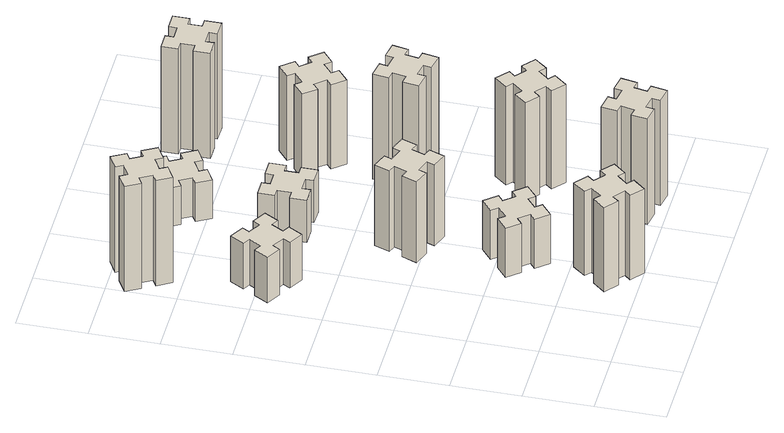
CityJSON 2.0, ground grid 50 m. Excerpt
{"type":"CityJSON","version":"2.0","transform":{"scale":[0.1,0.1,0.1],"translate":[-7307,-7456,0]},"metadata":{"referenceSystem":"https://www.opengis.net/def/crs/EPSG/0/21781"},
"CityObjects":{
"building1":{"type":"Building","attributes":{"class":"1000","function":"1000","usage":"1000","yearOfConstruction":2016,"roofType":"1000","measuredHeight":72,"storeysAboveGround":30,"storeysBelowGround":0},"geometry":[{"type":"Solid","lod":"1","boundaries":[[[[0,1,2,3,4,5,6,7,8,9,10,11,12,13,14,15,16,17,18,19]],[[17,16,20,21]],[[16,15,22,20]],[[15,14,23,22]],[[14,13,24,23]],[[13,12,25,24]],[[12,11,26,25]],[[11,10,27,26]],[[10,9,28,27]],[[9,8,29,28]],[[8,7,30,29]],[[7,6,31,30]],[[6,5,32,31]],[[5,4,33,32]],[[4,3,34,33]],[[3,2,35,34]],[[2,1,36,35]],[[1,0,37,36]],[[0,19,38,37]],[[19,18,39,38]],[[18,17,21,39]],[[24,25,26,27,28,29,30,31,32,33,34,35,36,37,38,39,21,20,22,23]]]]}]},
"building2":{"type":"Building","attributes":{"class":"1000","function":"1000","usage":"1000","yearOfConstruction":2016,"roofType":"1000","measuredHeight":39,"storeysAboveGround":30,"storeysBelowGround":0},"geometry":[{"type":"Solid","lod":"1","boundaries":[[[[40,41,42,43,44,45,46,47,48,49,50,51,52,53,54,55,56,57,58,59]],[[57,56,60,61]],[[56,55,62,60]],[[55,54,63,62]],[[54,53,64,63]],[[53,52,65,64]],[[52,51,66,65]],[[51,50,67,66]],[[50,49,68,67]],[[49,48,69,68]],[[48,47,70,69]],[[47,46,71,70]],[[46,45,72,71]],[[45,44,73,72]],[[44,43,74,73]],[[43,42,75,74]],[[42,41,76,75]],[[41,40,77,76]],[[40,59,78,77]],[[59,58,79,78]],[[58,57,61,79]],[[64,65,66,67,68,69,70,71,72,73,74,75,76,77,78,79,61,60,62,63]]]]}]},
"building3":{"type":"Building","attributes":{"class":"1000","function":"1000","usage":"1000","yearOfConstruction":2016,"roofType":"1000","measuredHeight":90,"storeysAboveGround":30,"storeysBelowGround":0},"geometry":[{"type":"Solid","lod":"1","boundaries":[[[[80,81,82,83,84,85,86,87,88,89,90,91,92,93,94,95,96,97,98,99]],[[97,96,100,101]],[[96,95,102,100]],[[95,94,103,102]],[[94,93,104,103]],[[93,92,105,104]],[[92,91,106,105]],[[91,90,107,106]],[[90,89,108,107]],[[89,88,109,108]],[[88,87,110,109]],[[87,86,111,110]],[[86,85,112,111]],[[85,84,113,112]],[[84,83,114,113]],[[83,82,115,114]],[[82,81,116,115]],[[81,80,117,116]],[[80,99,118,117]],[[99,98,119,118]],[[98,97,101,119]],[[104,105,106,107,108,109,110,111,112,113,114,115,116,117,118,119,101,100,102,103]]]]}]},
"building4":{"type":"Building","attributes":{"class":"1000","function":"1000","usage":"1000","yearOfConstruction":2016,"roofType":"1000","measuredHeight":42,"storeysAboveGround":30,"storeysBelowGround":0},"geometry":[{"type":"Solid","lod":"1","boundaries":[[[[120,121,122,123,124,125,126,127,128,129,130,131,132,133,134,135,136,137,138,139]],[[137,136,140,141]],[[136,135,142,140]],[[135,134,143,142]],[[134,133,144,143]],[[133,132,145,144]],[[132,131,146,145]],[[131,130,147,146]],[[130,129,148,147]],[[129,128,149,148]],[[128,127,150,149]],[[127,126,151,150]],[[126,125,152,151]],[[125,124,153,152]],[[124,123,154,153]],[[123,122,155,154]],[[122,121,156,155]],[[121,120,157,156]],[[120,139,158,157]],[[139,138,159,158]],[[138,137,141,159]],[[144,145,146,147,148,149,150,151,152,153,154,155,156,157,158,159,141,140,142,143]]]]}]},
"building5":{"type":"Building","attributes":{"class":"1000","function":"1000","usage":"1000","yearOfConstruction":2016,"roofType":"1000","measuredHeight":69,"storeysAboveGround":30,"storeysBelowGround":0},"geometry":[{"type":"Solid","lod":"1","boundaries":[[[[160,161,162,163,164,165,166,167,168,169,170,171,172,173,174,175,176,177,178,179]],[[177,176,180,181]],[[176,175,182,180]],[[175,174,183,182]],[[174,173,184,183]],[[173,172,185,184]],[[172,171,186,185]],[[171,170,187,186]],[[170,169,188,187]],[[169,168,189,188]],[[168,167,190,189]],[[167,166,191,190]],[[166,165,192,191]],[[165,164,193,192]],[[164,163,194,193]],[[163,162,195,194]],[[162,161,196,195]],[[161,160,197,196]],[[160,179,198,197]],[[179,178,199,198]],[[178,177,181,199]],[[184,185,186,187,188,189,190,191,192,193,194,195,196,197,198,199,181,180,182,183]]]]}]},
"building6":{"type":"Building","attributes":{"class":"1000","function":"1000","usage":"1000","yearOfConstruction":2016,"roofType":"1000","measuredHeight":36,"storeysAboveGround":30,"storeysBelowGround":0},"geometry":[{"type":"Solid","lod":"1","boundaries":[[[[200,201,202,203,204,205,206,207,208,209,210,211,212,213,214,215,216,217,218,219]],[[217,216,220,221]],[[216,215,222,220]],[[215,214,223,222]],[[214,213,224,223]],[[213,212,225,224]],[[212,211,226,225]],[[211,210,227,226]],[[210,209,228,227]],[[209,208,229,228]],[[208,207,230,229]],[[207,206,231,230]],[[206,205,232,231]],[[205,204,233,232]],[[204,203,234,233]],[[203,202,235,234]],[[202,201,236,235]],[[201,200,237,236]],[[200,219,238,237]],[[219,218,239,238]],[[218,217,221,239]],[[224,225,226,227,228,229,230,231,232,233,234,235,236,237,238,239,221,220,222,223]]]]}]},
"building7":{"type":"Building","attributes":{"class":"1000","function":"1000","usage":"1000","yearOfConstruction":2016,"roofType":"1000","measuredHeight":90,"storeysAboveGround":30,"storeysBelowGround":0},"geometry":[{"type":"Solid","lod":"1","boundaries":[[[[240,241,242,243,244,245,246,247,248,249,250,251,252,253,254,255,256,257,258,259]],[[257,256,260,261]],[[256,255,262,260]],[[255,254,263,262]],[[254,253,264,263]],[[253,252,265,264]],[[252,251,266,265]],[[251,250,267,266]],[[250,249,268,267]],[[249,248,269,268]],[[248,247,270,269]],[[247,246,271,270]],[[246,245,272,271]],[[245,244,273,272]],[[244,243,274,273]],[[243,242,275,274]],[[242,241,276,275]],[[241,240,277,276]],[[240,259,278,277]],[[259,258,279,278]],[[258,257,261,279]],[[264,265,266,267,268,269,270,271,272,273,274,275,276,277,278,279,261,260,262,263]]]]}]},
"building8":{"type":"Building","attributes":{"class":"1000","function":"1000","usage":"1000","yearOfConstruction":2016,"roofType":"1000","measuredHeight":33,"storeysAboveGround":30,"storeysBelowGround":0},"geometry":[{"type":"Solid","lod":"1","boundaries":[[[[280,281,282,283,284,285,286,287,288,289,290,291,292,293,294,295,296,297,298,299]],[[297,296,300,301]],[[296,295,302,300]],[[295,294,303,302]],[[294,293,304,303]],[[293,292,305,304]],[[292,291,306,305]],[[291,290,307,306]],[[290,289,308,307]],[[289,288,309,308]],[[288,287,310,309]],[[287,286,311,310]],[[286,285,312,311]],[[285,284,313,312]],[[284,283,314,313]],[[283,282,315,314]],[[282,281,316,315]],[[281,280,317,316]],[[280,299,318,317]],[[299,298,319,318]],[[298,297,301,319]],[[304,305,306,307,308,309,310,311,312,313,314,315,316,317,318,319,301,300,302,303]]]]}]},
"building9":{"type":"Building","attributes":{"class":"1000","function":"1000","usage":"1000","yearOfConstruction":2016,"roofType":"1000","measuredHeight":84,"storeysAboveGround":30,"storeysBelowGround":0},"geometry":[{"type":"Solid","lod":"1","boundaries":[[[[320,321,322,323,324,325,326,327,328,329,330,331,332,333,334,335,336,337,338,339]],[[337,336,340,341]],[[336,335,342,340]],[[335,334,343,342]],[[334,333,344,343]],[[333,332,345,344]],[[332,331,346,345]],[[331,330,347,346]],[[330,329,348,347]],[[329,328,349,348]],[[328,327,350,349]],[[327,326,351,350]],[[326,325,352,351]],[[325,324,353,352]],[[324,323,354,353]],[[323,322,355,354]],[[322,321,356,355]],[[321,320,357,356]],[[320,339,358,357]],[[339,338,359,358]],[[338,337,341,359]],[[344,345,346,347,348,349,350,351,352,353,354,355,356,357,358,359,341,340,342,343]]]]}]},
"building10":{"type":"Building","attributes":{"class":"1000","function":"1000","usage":"1000","yearOfConstruction":2016,"roofType":"1000","measuredHeight":90,"storeysAboveGround":30,"storeysBelowGround":0},"geometry":[{"type":"Solid","lod":"1","boundaries":[[[[360,361,362,363,364,365,366,367,368,369,370,371,372,373,374,375,376,377,378,379]],[[377,376,380,381]],[[376,375,382,380]],[[375,374,383,382]],[[374,373,384,383]],[[373,372,385,384]],[[372,371,386,385]],[[371,370,387,386]],[[370,369,388,387]],[[369,368,389,388]],[[368,367,390,389]],[[367,366,391,390]],[[366,365,392,391]],[[365,364,393,392]],[[364,363,394,393]],[[363,362,395,394]],[[362,361,396,395]],[[361,360,397,396]],[[360,379,398,397]],[[379,378,399,398]],[[378,377,381,399]],[[384,385,386,387,388,389,390,391,392,393,394,395,396,397,398,399,381,380,382,383]]]]}]},
"building11":{"type":"Building","attributes":{"class":"1000","function":"1000","usage":"1000","yearOfConstruction":2016,"roofType":"1000","measuredHeight":72,"storeysAboveGround":30,"storeysBelowGround":0},"geometry":[{"type":"Solid","lod":"1","boundaries":[[[[400,401,402,403,404,405,406,407,408,409,410,411,412,413,414,415,416,417,418,419]],[[417,416,420,421]],[[416,415,422,420]],[[415,414,423,422]],[[414,413,424,423]],[[413,412,425,424]],[[412,411,426,425]],[[411,410,427,426]],[[410,409,428,427]],[[409,408,429,428]],[[408,407,430,429]],[[407,406,431,430]],[[406,405,432,431]],[[405,404,433,432]],[[404,403,434,433]],[[403,402,435,434]],[[402,401,436,435]],[[401,400,437,436]],[[400,419,438,437]],[[419,418,439,438]],[[418,417,421,439]],[[424,425,426,427,428,429,430,431,432,433,434,435,436,437,438,439,421,420,422,423]]]]}]},
"building12":{"type":"Building","attributes":{"class":"1000","function":"1000","usage":"1000","yearOfConstruction":2016,"roofType":"1000","measuredHeight":90,"storeysAboveGround":30,"storeysBelowGround":0},"geometry":[{"type":"Solid","lod":"1","boundaries":[[[[440,441,442,443,444,445,446,447,448,449,450,451,452,453,454,455,456,457,458,459]],[[457,456,460,461]],[[456,455,462,460]],[[455,454,463,462]],[[454,453,464,463]],[[453,452,465,464]],[[452,451,466,465]],[[451,450,467,466]],[[450,449,468,467]],[[449,448,469,468]],[[448,447,470,469]],[[447,446,471,470]],[[446,445,472,471]],[[445,444,473,472]],[[444,443,474,473]],[[443,442,475,474]],[[442,441,476,475]],[[441,440,477,476]],[[440,459,478,477]],[[459,458,479,478]],[[458,457,461,479]],[[464,465,466,467,468,469,470,471,472,473,474,475,476,477,478,479,461,460,462,463]]]]}]}
},
"vertices":[
[866,193,0],[943,129,0],[904,83,0],[996,6,0],[1073,98,0],[1027,136,0],[1092,213,0],[1138,174,0],[1215,266,0],[1123,343,0],[1084,297,0],[1008,362,0],[1046,408,0],[954,485,0],[877,393,0],[923,354,0],[859,278,0],[813,316,0],[736,224,0],[828,147,0],[859,278,720],[813,316,720],[923,354,720],[877,393,720],[954,485,720],[1046,408,720],[1008,362,720],[1084,297,720],[1123,343,720],[1215,266,720],[1138,174,720],[1092,213,720],[1027,136,720],[1073,98,720],[996,6,720],[904,83,720],[943,129,720],[866,193,720],[828,147,720],[736,224,720],
[406,2367,0],[456,2454,0],[508,2424,0],[568,2528,0],[464,2588,0],[434,2536,0],[347,2586,0],[377,2638,0],[273,2698,0],[213,2594,0],[265,2564,0],[215,2477,0],[163,2507,0],[103,2403,0],[207,2343,0],[237,2395,0],[324,2345,0],[294,2293,0],[398,2233,0],[458,2337,0],[324,2345,390],[294,2293,390],[237,2395,390],[207,2343,390],[103,2403,390],[163,2507,390],[215,2477,390],[265,2564,390],[213,2594,390],[273,2698,390],[377,2638,390],[347,2586,390],[434,2536,390],[464,2588,390],[568,2528,390],[508,2424,390],[456,2454,390],[406,2367,390],[458,2337,390],[398,2233,390],
[224,3426,0],[137,3376,0],[107,3428,0],[3,3368,0],[63,3264,0],[115,3294,0],[165,3207,0],[113,3177,0],[173,3073,0],[277,3133,0],[247,3185,0],[334,3235,0],[364,3183,0],[468,3243,0],[408,3347,0],[356,3317,0],[306,3404,0],[358,3434,0],[298,3538,0],[194,3478,0],[306,3404,900],[358,3434,900],[356,3317,900],[408,3347,900],[468,3243,900],[364,3183,900],[334,3235,900],[247,3185,900],[277,3133,900],[173,3073,900],[113,3177,900],[165,3207,900],[115,3294,900],[63,3264,900],[3,3368,900],[107,3428,900],[137,3376,900],[224,3426,900],[194,3478,900],[298,3538,900],
[943,1002,0],[866,937,0],[828,983,0],[736,906,0],[813,814,0],[859,853,0],[923,776,0],[877,738,0],[954,646,0],[1046,723,0],[1008,769,0],[1084,833,0],[1123,787,0],[1215,864,0],[1138,956,0],[1092,918,0],[1027,994,0],[1073,1033,0],[996,1125,0],[904,1048,0],[1027,994,420],[1073,1033,420],[1092,918,420],[1138,956,420],[1215,864,420],[1123,787,420],[1084,833,420],[1008,769,420],[1046,723,420],[954,646,420],[877,738,420],[923,776,420],[859,853,420],[813,814,420],[736,906,420],[828,983,420],[866,937,420],[943,1002,420],[904,1048,420],[996,1125,420],
[1062,1541,0],[1096,1635,0],[1152,1614,0],[1193,1727,0],[1080,1768,0],[1060,1712,0],[966,1746,0],[987,1802,0],[874,1843,0],[833,1730,0],[889,1710,0],[855,1616,0],[799,1637,0],[757,1524,0],[870,1483,0],[891,1539,0],[985,1505,0],[964,1449,0],[1077,1407,0],[1118,1520,0],[985,1505,690],[964,1449,690],[891,1539,690],[870,1483,690],[757,1524,690],[799,1637,690],[855,1616,690],[889,1710,690],[833,1730,690],[874,1843,690],[987,1802,690],[966,1746,690],[1060,1712,690],[1080,1768,690],[1193,1727,690],[1152,1614,690],[1096,1635,690],[1062,1541,690],[1118,1520,690],[1077,1407,690],
[1085,2415,0],[1085,2515,0],[1145,2515,0],[1145,2635,0],[1025,2635,0],[1025,2575,0],[925,2575,0],[925,2635,0],[805,2635,0],[805,2515,0],[865,2515,0],[865,2415,0],[805,2415,0],[805,2295,0],[925,2295,0],[925,2355,0],[1025,2355,0],[1025,2295,0],[1145,2295,0],[1145,2415,0],[1025,2355,360],[1025,2295,360],[925,2355,360],[925,2295,360],[805,2295,360],[805,2415,360],[865,2415,360],[865,2515,360],[805,2515,360],[805,2635,360],[925,2635,360],[925,2575,360],[1025,2575,360],[1025,2635,360],[1145,2635,360],[1145,2515,360],[1085,2515,360],[1085,2415,360],[1145,2415,360],[1145,2295,360],
[1784,345,0],[1685,362,0],[1696,421,0],[1577,442,0],[1557,324,0],[1616,314,0],[1598,215,0],[1539,226,0],[1518,107,0],[1637,87,0],[1647,146,0],[1745,128,0],[1735,69,0],[1853,48,0],[1874,167,0],[1815,177,0],[1832,275,0],[1891,265,0],[1912,383,0],[1794,404,0],[1832,275,900],[1891,265,900],[1815,177,900],[1874,167,900],[1853,48,900],[1735,69,900],[1745,128,900],[1647,146,900],[1637,87,900],[1518,107,900],[1539,226,900],[1598,215,900],[1616,314,900],[1557,324,900],[1577,442,900],[1696,421,900],[1685,362,900],[1784,345,900],[1794,404,900],[1912,383,900],
[1096,3217,0],[1046,3304,0],[1098,3334,0],[1038,3438,0],[934,3378,0],[964,3326,0],[877,3276,0],[847,3328,0],[743,3268,0],[803,3164,0],[855,3194,0],[905,3107,0],[853,3077,0],[913,2973,0],[1017,3033,0],[987,3085,0],[1074,3135,0],[1104,3083,0],[1208,3143,0],[1148,3247,0],[1074,3135,330],[1104,3083,330],[987,3085,330],[1017,3033,330],[913,2973,330],[853,3077,330],[905,3107,330],[855,3194,330],[803,3164,330],[743,3268,330],[847,3328,330],[877,3276,330],[964,3326,330],[934,3378,330],[1038,3438,330],[1098,3334,330],[1046,3304,330],[1096,3217,330],[1148,3247,330],[1208,3143,330],
[1867,876,0],[1932,953,0],[1978,914,0],[2055,1006,0],[1963,1083,0],[1924,1037,0],[1848,1102,0],[1886,1148,0],[1794,1225,0],[1717,1133,0],[1763,1094,0],[1699,1018,0],[1653,1056,0],[1576,964,0],[1668,887,0],[1706,933,0],[1783,869,0],[1744,823,0],[1836,746,0],[1913,838,0],[1783,869,840],[1744,823,840],[1706,933,840],[1668,887,840],[1576,964,840],[1653,1056,840],[1699,1018,840],[1763,1094,840],[1717,1133,840],[1794,1225,840],[1886,1148,840],[1848,1102,840],[1924,1037,840],[1963,1083,840],[2055,1006,840],[1978,914,840],[1932,953,840],[1867,876,840],[1913,838,840],[1836,746,840],
[1647,1726,0],[1745,1708,0],[1735,1649,0],[1853,1628,0],[1874,1747,0],[1815,1757,0],[1832,1855,0],[1891,1845,0],[1912,1963,0],[1794,1984,0],[1784,1925,0],[1685,1942,0],[1696,2001,0],[1577,2022,0],[1557,1904,0],[1616,1894,0],[1598,1795,0],[1539,1806,0],[1518,1687,0],[1637,1667,0],[1598,1795,900],[1539,1806,900],[1616,1894,900],[1557,1904,900],[1577,2022,900],[1696,2001,900],[1685,1942,900],[1784,1925,900],[1794,1984,900],[1912,1963,900],[1891,1845,900],[1832,1855,900],[1815,1757,900],[1874,1747,900],[1853,1628,900],[1735,1649,900],[1745,1708,900],[1647,1726,900],[1637,1667,900],[1518,1687,900],
[1599,2433,0],[1663,2356,0],[1617,2318,0],[1694,2226,0],[1786,2303,0],[1748,2349,0],[1824,2413,0],[1863,2367,0],[1955,2444,0],[1878,2536,0],[1832,2498,0],[1767,2574,0],[1813,2613,0],[1736,2705,0],[1644,2628,0],[1683,2582,0],[1606,2517,0],[1568,2563,0],[1476,2486,0],[1553,2394,0],[1606,2517,720],[1568,2563,720],[1683,2582,720],[1644,2628,720],[1736,2705,720],[1813,2613,720],[1767,2574,720],[1832,2498,720],[1878,2536,720],[1955,2444,720],[1863,2367,720],[1824,2413,720],[1748,2349,720],[1786,2303,720],[1694,2226,720],[1617,2318,720],[1663,2356,720],[1599,2433,720],[1553,2394,720],[1476,2486,720],
[1665,3195,0],[1765,3195,0],[1765,3135,0],[1885,3135,0],[1885,3255,0],[1825,3255,0],[1825,3355,0],[1885,3355,0],[1885,3475,0],[1765,3475,0],[1765,3415,0],[1665,3415,0],[1665,3475,0],[1545,3475,0],[1545,3355,0],[1605,3355,0],[1605,3255,0],[1545,3255,0],[1545,3135,0],[1665,3135,0],[1605,3255,900],[1545,3255,900],[1605,3355,900],[1545,3355,900],[1545,3475,900],[1665,3475,900],[1665,3415,900],[1765,3415,900],[1765,3475,900],[1885,3475,900],[1885,3355,900],[1825,3355,900],[1825,3255,900],[1885,3255,900],[1885,3135,900],[1765,3135,900],[1765,3195,900],[1665,3195,900],[1665,3135,900],[1545,3135,900]
]}
